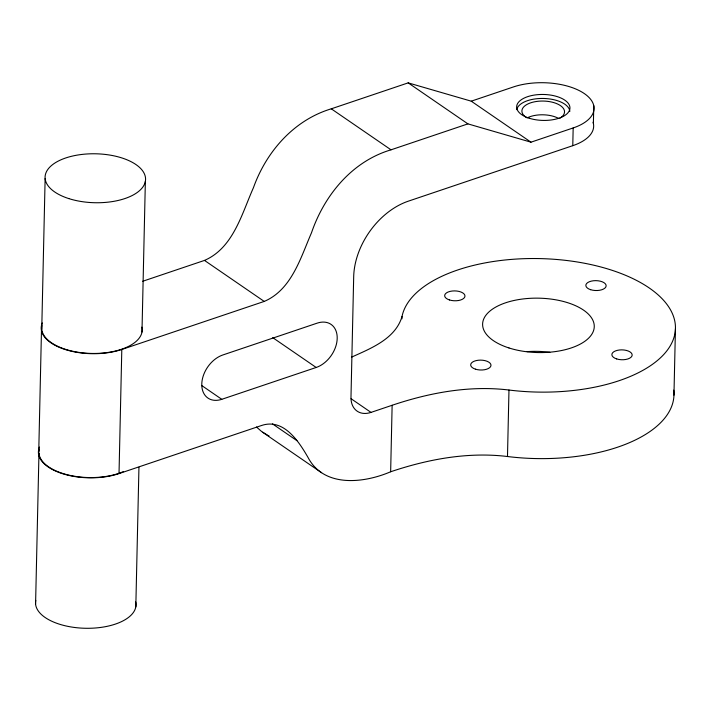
<?xml version="1.0" encoding="UTF-8"?>
<svg xmlns="http://www.w3.org/2000/svg" width="711" height="711" viewBox="0 0 711 711"><rect width="100%" height="100%" fill="white"/><g stroke="black" fill="none" stroke-linecap="round" stroke-linejoin="round"><path stroke-width="1.07" d="M38.678 454.827L41.469 330.713M35.577 604.066L38.963 453.351M41.745 329.229L45.131 178.514M39.523 447.059A50.765 24.725 1.3 0 0 61.493 473.348A50.765 24.725 1.3 0 0 119.021 473.597L121.803 349.474L264.225 301.42C291.634 289.75 300.602 257.782 311.489 232.79C324.34 195.294 351.954 161.388 391.014 149.825L467.909 123.874L530.984 142.182L573.173 127.944A50.765 24.725 1.3 0 0 584.344 93.594A50.765 24.725 1.3 0 0 513.44 86.938L471.251 101.175L408.176 82.867L331.282 108.819C293.901 120.035 266.332 151.639 253.463 187.642C241.784 213.789 233.315 247.935 204.492 260.413L142.707 281.263M135.81 606.883L138.947 467.251M141.978 332.055L145.364 181.341M119.021 473.597L261.444 425.534C283.618 417.952 298.7 441.247 308.041 457.484C324.029 487.968 363.988 483.222 390.65 471.766L392.134 405.27C429.533 392.685 469.5 385.238 508.978 390.028A137.063 66.745 1.3 0 0 673.335 339.351A137.063 66.745 1.3 0 0 557.024 259.506A137.063 66.745 1.3 0 0 402.008 316.591C395.369 338.898 370.813 348.417 351.501 357.171M401.964 318.812L402.008 316.591M390.65 471.766C428.04 459.182 468.007 451.725 507.485 456.515L508.978 390.028M392.134 405.27L371.009 412.398A25.383 17.784 -55.5 0 1 350.985 397.165L353.687 276.792A65.999 46.233 -55.5 0 1 408.327 201.169L572.773 145.675L573.173 127.944M593.383 123.43L593.783 105.699M673.948 395.183L675.441 328.695M221.796 399.315L316.182 367.471A25.383 17.784 -55.5 0 0 337.201 338.383A25.383 17.784 -55.5 0 0 317.177 323.141L222.792 354.993A25.383 17.784 -55.5 0 0 201.782 384.082A25.383 17.784 -55.5 0 0 221.796 399.315L201.888 385.646M268.989 435.825L268.323 435.523M267.665 435.212L261.728 431.604L256.493 427.009M262.617 432.244L321.55 472.682M471.251 101.175L530.984 142.182M408.176 82.867L467.909 123.874M331.282 108.819L391.014 149.825M204.492 260.413L264.225 301.42M272.74 337.645L316.182 367.471M351.092 398.729L371.009 412.398M272.482 423.88L296.922 440.651M527.118 351.634A55.84 27.196 1.3 0 1 549.87 352.283M593.063 122.23A50.765 24.725 1.3 0 1 572.773 145.675M121.803 349.474A50.765 24.725 1.3 0 1 64.283 349.225A50.765 24.725 1.3 0 1 42.313 322.945M516.71 109.636A26.654 12.976 1.3 0 1 544.066 98.474A26.654 12.976 1.3 0 1 569.84 111.378M527.251 117.857A21.321 10.381 1.3 0 1 558.455 118.337M526.673 117.697A21.321 10.381 1.3 0 1 528.637 103.61A21.321 10.381 1.3 0 1 557.682 104.055A21.321 10.381 1.3 0 1 559.868 118.204M673.717 390.117A137.063 66.745 1.3 0 1 507.485 456.515M141.88 327.122A50.259 24.476 1.3 0 1 92.128 353.456A50.259 24.476 1.3 0 1 41.958 325.594M135.712 601.95A50.259 24.476 1.3 0 1 85.96 628.284A50.259 24.476 1.3 0 1 35.79 600.422M123.536 471.535A50.259 24.476 1.3 0 1 70.096 475.41A50.259 24.476 1.3 0 1 38.945 453.191M38.936 451.449A50.259 24.476 1.3 0 1 39.176 449.708M508.987 347.963A55.84 27.196 1.3 0 0 594.236 327.184A55.84 27.196 1.3 0 0 512.071 300.931A55.84 27.196 1.3 0 0 508.987 347.963M449.468 299.953A10.15 4.941 1.3 0 0 464.967 296.176A10.15 4.941 1.3 0 0 450.027 291.403A10.15 4.941 1.3 0 0 449.468 299.953M475.481 369.178A10.15 4.941 1.3 0 0 490.981 365.401A10.15 4.941 1.3 0 0 476.041 360.628A10.15 4.941 1.3 0 0 475.481 369.178M590.645 289.697A10.15 4.941 1.3 0 0 606.145 285.92A10.15 4.941 1.3 0 0 591.205 281.147A10.15 4.941 1.3 0 0 590.645 289.697M616.668 358.922A10.15 4.941 1.3 0 0 632.168 355.145A10.15 4.941 1.3 0 0 617.228 350.372A10.15 4.941 1.3 0 0 616.668 358.922M529.251 118.23A26.654 12.976 1.3 0 0 569.938 108.312A26.654 12.976 1.3 0 0 530.726 95.781A26.654 12.976 1.3 0 0 529.251 118.23M68.825 198.6A50.259 24.476 1.3 0 0 145.542 179.901A50.259 24.476 1.3 0 0 71.598 156.269A50.259 24.476 1.3 0 0 68.825 198.6"/></g></svg>
